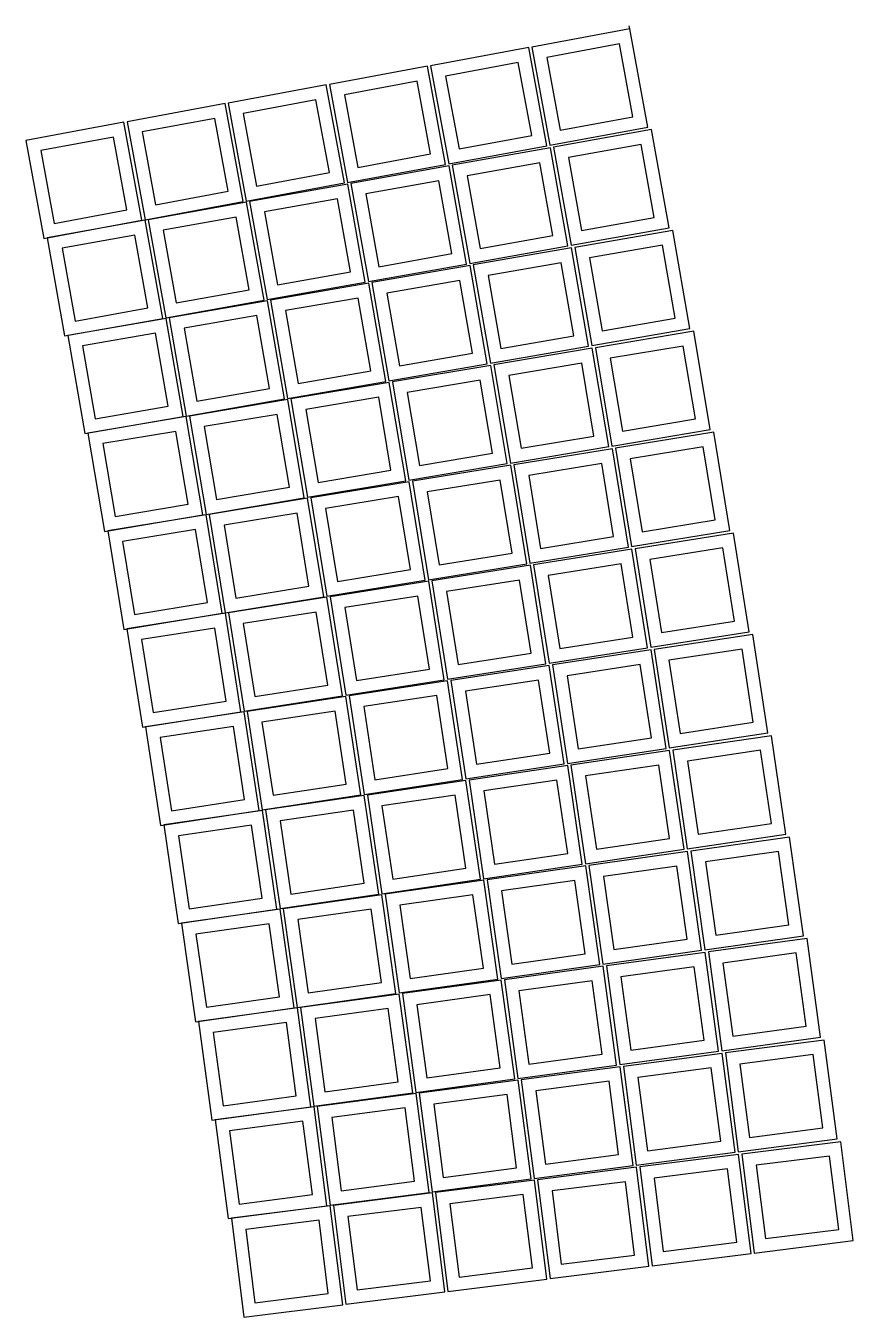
# Model space of a CAD drawing. Header units: inches. Extents: x -1429 to 579, y -302 to 393.
# Drawn here: x -1206.6 to -1078, y -237.7 to -36.9 of the extents above; entities that cross this region are included whole.
import ezdxf

# ---------------------------------------------------------------- set-up
doc = ezdxf.new("R2010")
doc.units = ezdxf.units.IN
doc.header["$MEASUREMENT"] = 0

msp = doc.modelspace()

# ---------------------------------------------------------------- linework, layer by layer
for p, q in [((-1112.73, -37.39), (-1127.97, -40.2)), ((-1112.73, -37.39), (-1112.82, -36.9)), ((-1109.92, -52.64), (-1112.73, -37.39)), ((-1114.33, -39.72), (-1125.64, -41.81)), ((-1112.25, -51.03), (-1114.33, -39.72)), ((-1128.46, -40.29), (-1143.71, -43.1)), ((-1125.65, -55.54), (-1128.46, -40.29)), ((-1127.97, -40.2), (-1125.16, -55.45)), ((-1125.64, -41.81), (-1123.56, -53.12)), ((-1144.2, -43.19), (-1159.44, -46)), ((-1141.39, -58.44), (-1144.2, -43.19)), ((-1143.71, -43.1), (-1140.9, -58.35)), ((-1130.07, -42.62), (-1141.38, -44.71)), ((-1127.98, -53.93), (-1130.07, -42.62)), ((-1159.93, -46.1), (-1175.18, -48.91)), ((-1157.12, -61.34), (-1159.93, -46.1)), ((-1159.44, -46), (-1156.63, -61.25)), ((-1145.8, -45.52), (-1157.11, -47.61)), ((-1143.72, -56.83), (-1145.8, -45.52)), ((-1141.38, -44.71), (-1139.29, -56.02)), ((-1157.11, -47.61), (-1155.03, -58.92)), ((-1175.67, -49), (-1190.91, -51.81)), ((-1172.86, -64.24), (-1175.67, -49)), ((-1175.18, -48.91), (-1172.37, -64.15)), ((-1161.54, -48.42), (-1172.85, -50.51)), ((-1159.45, -59.73), (-1161.54, -48.42)), ((-1191.4, -51.9), (-1206.65, -54.71)), ((-1188.59, -67.14), (-1191.4, -51.9)), ((-1190.91, -51.81), (-1188.1, -67.05)), ((-1177.27, -51.33), (-1188.58, -53.41)), ((-1175.19, -62.63), (-1177.27, -51.33)), ((-1172.85, -50.51), (-1170.76, -61.82)), ((-1123.56, -53.12), (-1112.25, -51.03)), ((-1188.58, -53.41), (-1186.5, -64.72)), ((-1139.29, -56.02), (-1127.98, -53.93)), ((-1125.16, -55.45), (-1109.92, -52.64)), ((-1109.34, -53.04), (-1124.6, -55.77)), ((-1106.61, -68.3), (-1109.34, -53.04)), ((-1206.65, -54.71), (-1203.84, -69.95)), ((-1193.01, -54.23), (-1204.32, -56.31)), ((-1190.92, -65.53), (-1193.01, -54.23)), ((-1140.9, -58.35), (-1125.65, -55.54)), ((-1125.09, -55.86), (-1140.35, -58.59)), ((-1122.36, -71.12), (-1125.09, -55.86)), ((-1124.6, -55.77), (-1121.87, -71.03)), ((-1110.95, -55.36), (-1122.28, -57.39)), ((-1108.93, -66.68), (-1110.95, -55.36)), ((-1204.32, -56.31), (-1202.23, -67.62)), ((-1155.03, -58.92), (-1143.72, -56.83)), ((-1126.7, -58.18), (-1138.02, -60.21)), ((-1124.68, -69.5), (-1126.7, -58.18)), ((-1122.28, -57.39), (-1120.25, -68.71)), ((-1170.76, -61.82), (-1159.45, -59.73)), ((-1156.63, -61.25), (-1141.39, -58.44)), ((-1140.84, -58.68), (-1156.1, -61.41)), ((-1138.11, -73.94), (-1140.84, -58.68)), ((-1140.35, -58.59), (-1137.62, -73.85)), ((-1138.02, -60.21), (-1136, -71.53)), ((-1172.37, -64.15), (-1157.12, -61.34)), ((-1156.59, -61.5), (-1171.85, -64.23)), ((-1153.86, -76.75), (-1156.59, -61.5)), ((-1156.1, -61.41), (-1153.37, -76.67)), ((-1142.45, -61), (-1153.77, -63.03)), ((-1140.43, -72.32), (-1142.45, -61)), ((-1188.1, -67.05), (-1172.86, -64.24)), ((-1186.5, -64.72), (-1175.19, -62.63)), ((-1171.85, -64.23), (-1169.12, -79.48)), ((-1158.2, -63.82), (-1169.52, -65.84)), ((-1156.18, -75.14), (-1158.2, -63.82)), ((-1153.77, -63.03), (-1151.75, -74.35)), ((-1202.23, -67.62), (-1190.92, -65.53)), ((-1172.34, -64.32), (-1187.6, -67.05)), ((-1169.61, -79.57), (-1172.34, -64.32)), ((-1169.52, -65.84), (-1167.5, -77.16)), ((-1203.84, -69.95), (-1188.59, -67.14)), ((-1188.09, -67.13), (-1203.35, -69.86)), ((-1185.36, -82.39), (-1188.09, -67.13)), ((-1187.6, -67.05), (-1184.86, -82.3)), ((-1173.95, -66.64), (-1185.27, -68.66)), ((-1171.93, -77.96), (-1173.95, -66.64)), ((-1120.25, -68.71), (-1108.93, -66.68)), ((-1203.35, -69.86), (-1200.61, -85.12)), ((-1189.7, -69.45), (-1201.02, -71.48)), ((-1187.68, -80.77), (-1189.7, -69.45)), ((-1185.27, -68.66), (-1183.25, -79.98)), ((-1136, -71.53), (-1124.68, -69.5)), ((-1121.87, -71.03), (-1106.61, -68.3)), ((-1106.03, -68.71), (-1121.3, -71.36)), ((-1103.38, -83.98), (-1106.03, -68.71)), ((-1201.02, -71.48), (-1199, -82.8)), ((-1137.62, -73.85), (-1122.36, -71.12)), ((-1121.79, -71.44), (-1137.07, -74.09)), ((-1119.14, -86.71), (-1121.79, -71.44)), ((-1121.3, -71.36), (-1118.65, -86.63)), ((-1107.66, -71.02), (-1118.99, -72.99)), ((-1105.69, -82.35), (-1107.66, -71.02)), ((-1153.37, -76.67), (-1138.11, -73.94)), ((-1137.56, -74.18), (-1152.83, -76.83)), ((-1151.75, -74.35), (-1140.43, -72.32)), ((-1134.91, -89.45), (-1137.56, -74.18)), ((-1137.07, -74.09), (-1134.42, -89.37)), ((-1123.42, -73.76), (-1134.75, -75.72)), ((-1121.46, -85.09), (-1123.42, -73.76)), ((-1118.99, -72.99), (-1117.02, -84.32)), ((-1167.5, -77.16), (-1156.18, -75.14)), ((-1134.75, -75.72), (-1132.79, -87.05)), ((-1183.25, -79.98), (-1171.93, -77.96)), ((-1169.12, -79.48), (-1153.86, -76.75)), ((-1153.32, -76.92), (-1168.59, -79.57)), ((-1150.67, -92.19), (-1153.32, -76.92)), ((-1152.83, -76.83), (-1150.18, -92.1)), ((-1139.19, -76.49), (-1150.52, -78.46)), ((-1137.22, -87.82), (-1139.19, -76.49)), ((-1184.86, -82.3), (-1169.61, -79.57)), ((-1169.09, -79.65), (-1184.36, -82.3)), ((-1166.44, -94.92), (-1169.09, -79.65)), ((-1168.59, -79.57), (-1165.94, -94.84)), ((-1154.95, -79.23), (-1166.28, -81.19)), ((-1152.98, -90.56), (-1154.95, -79.23)), ((-1150.52, -78.46), (-1148.55, -89.79)), ((-1199, -82.8), (-1187.68, -80.77)), ((-1184.36, -82.3), (-1181.71, -97.57)), ((-1170.72, -81.96), (-1182.05, -83.93)), ((-1168.75, -93.29), (-1170.72, -81.96)), ((-1166.28, -81.19), (-1164.32, -92.53)), ((-1200.61, -85.12), (-1185.36, -82.39)), ((-1184.85, -82.39), (-1200.12, -85.04)), ((-1182.2, -97.66), (-1184.85, -82.39)), ((-1182.05, -83.93), (-1180.08, -95.26)), ((-1118.65, -86.63), (-1103.38, -83.98)), ((-1117.02, -84.32), (-1105.69, -82.35)), ((-1200.12, -85.04), (-1197.47, -100.31)), ((-1186.48, -84.7), (-1197.81, -86.67)), ((-1184.51, -96.03), (-1186.48, -84.7)), ((-1132.79, -87.05), (-1121.46, -85.09)), ((-1102.8, -84.39), (-1118.09, -86.96)), ((-1100.23, -99.67), (-1102.8, -84.39)), ((-1197.81, -86.67), (-1195.84, -98)), ((-1148.55, -89.79), (-1137.22, -87.82)), ((-1134.42, -89.37), (-1119.14, -86.71)), ((-1118.58, -87.04), (-1133.87, -89.61)), ((-1116.01, -102.33), (-1118.58, -87.04)), ((-1118.09, -86.96), (-1115.52, -102.24)), ((-1104.44, -86.69), (-1115.78, -88.6)), ((-1102.54, -98.03), (-1104.44, -86.69)), ((-1150.18, -92.1), (-1134.91, -89.45)), ((-1134.36, -89.7), (-1149.64, -92.27)), ((-1131.79, -104.98), (-1134.36, -89.7)), ((-1133.87, -89.61), (-1131.3, -104.9)), ((-1120.22, -89.35), (-1131.56, -91.25)), ((-1118.31, -100.69), (-1120.22, -89.35)), ((-1115.78, -88.6), (-1113.88, -99.94)), ((-1165.94, -94.84), (-1150.67, -92.19)), ((-1150.14, -92.35), (-1165.42, -94.92)), ((-1164.32, -92.53), (-1152.98, -90.56)), ((-1147.57, -107.64), (-1150.14, -92.35)), ((-1149.64, -92.27), (-1147.07, -107.55)), ((-1136, -92), (-1147.34, -93.91)), ((-1134.09, -103.34), (-1136, -92)), ((-1131.56, -91.25), (-1129.65, -102.59)), ((-1180.08, -95.26), (-1168.75, -93.29)), ((-1147.34, -93.91), (-1145.43, -105.25)), ((-1195.84, -98), (-1184.51, -96.03)), ((-1181.71, -97.57), (-1166.44, -94.92)), ((-1165.92, -95), (-1181.2, -97.58)), ((-1163.35, -110.29), (-1165.92, -95)), ((-1165.42, -94.92), (-1162.85, -110.21)), ((-1151.78, -94.65), (-1163.12, -96.56)), ((-1149.87, -106), (-1151.78, -94.65)), ((-1197.47, -100.31), (-1182.2, -97.66)), ((-1181.69, -97.66), (-1196.98, -100.23)), ((-1179.12, -112.94), (-1181.69, -97.66)), ((-1181.2, -97.58), (-1178.63, -112.86)), ((-1167.56, -97.31), (-1178.9, -99.22)), ((-1165.65, -108.65), (-1167.56, -97.31)), ((-1163.12, -96.56), (-1161.21, -107.9)), ((-1113.88, -99.94), (-1102.54, -98.03)), ((-1196.98, -100.23), (-1194.41, -115.52)), ((-1183.34, -99.96), (-1194.68, -101.87)), ((-1181.43, -111.3), (-1183.34, -99.96)), ((-1178.9, -99.22), (-1176.99, -110.56)), ((-1115.52, -102.24), (-1100.23, -99.67)), ((-1099.66, -100.09), (-1114.96, -102.58)), ((-1097.17, -115.38), (-1099.66, -100.09)), ((-1194.68, -101.87), (-1192.77, -113.21)), ((-1131.3, -104.9), (-1116.01, -102.33)), ((-1129.65, -102.59), (-1118.31, -100.69)), ((-1101.31, -102.38), (-1112.66, -104.23)), ((-1099.46, -113.73), (-1101.31, -102.38)), ((-1145.43, -105.25), (-1134.09, -103.34)), ((-1115.45, -102.66), (-1130.75, -105.15)), ((-1112.96, -117.96), (-1115.45, -102.66)), ((-1114.96, -102.58), (-1112.46, -117.88)), ((-1112.66, -104.23), (-1110.81, -115.58)), ((-1161.21, -107.9), (-1149.87, -106)), ((-1147.07, -107.55), (-1131.79, -104.98)), ((-1131.24, -105.23), (-1146.54, -107.72)), ((-1128.75, -120.53), (-1131.24, -105.23)), ((-1130.75, -105.15), (-1128.26, -120.45)), ((-1117.1, -104.95), (-1128.45, -106.8)), ((-1115.25, -116.3), (-1117.1, -104.95)), ((-1162.85, -110.21), (-1147.57, -107.64)), ((-1147.03, -107.8), (-1162.33, -110.29)), ((-1144.54, -123.1), (-1147.03, -107.8)), ((-1146.54, -107.72), (-1144.05, -123.02)), ((-1132.89, -107.53), (-1144.24, -109.37)), ((-1131.05, -118.88), (-1132.89, -107.53)), ((-1128.45, -106.8), (-1126.6, -118.15)), ((-1178.63, -112.86), (-1163.35, -110.29)), ((-1162.83, -110.37), (-1178.12, -112.87)), ((-1176.99, -110.56), (-1165.65, -108.65)), ((-1160.33, -125.67), (-1162.83, -110.37)), ((-1162.33, -110.29), (-1159.84, -125.59)), ((-1148.69, -110.1), (-1160.04, -111.95)), ((-1146.84, -121.45), (-1148.69, -110.1)), ((-1144.24, -109.37), (-1142.4, -120.72)), ((-1192.77, -113.21), (-1181.43, -111.3)), ((-1160.04, -111.95), (-1158.19, -123.3)), ((-1194.41, -115.52), (-1179.12, -112.94)), ((-1178.62, -112.95), (-1193.92, -115.44)), ((-1176.13, -128.24), (-1178.62, -112.95)), ((-1178.12, -112.87), (-1175.63, -128.16)), ((-1164.48, -112.67), (-1175.83, -114.52)), ((-1162.63, -124.02), (-1164.48, -112.67)), ((-1110.81, -115.58), (-1099.46, -113.73)), ((-1193.92, -115.44), (-1191.42, -130.74)), ((-1180.27, -115.24), (-1191.62, -117.09)), ((-1178.42, -126.59), (-1180.27, -115.24)), ((-1175.83, -114.52), (-1173.98, -125.87)), ((-1126.6, -118.15), (-1115.25, -116.3)), ((-1112.46, -117.88), (-1097.17, -115.38)), ((-1096.59, -115.8), (-1111.91, -118.21)), ((-1094.18, -131.11), (-1096.59, -115.8)), ((-1191.62, -117.09), (-1189.77, -128.44)), ((-1128.26, -120.45), (-1112.96, -117.96)), ((-1112.4, -118.29), (-1127.71, -120.7)), ((-1109.99, -133.6), (-1112.4, -118.29)), ((-1111.91, -118.21), (-1109.49, -133.52)), ((-1098.26, -118.09), (-1109.62, -119.88)), ((-1096.47, -129.45), (-1098.26, -118.09)), ((-1142.4, -120.72), (-1131.05, -118.88)), ((-1109.62, -119.88), (-1107.83, -131.24)), ((-1158.19, -123.3), (-1146.84, -121.45)), ((-1144.05, -123.02), (-1128.75, -120.53)), ((-1128.2, -120.78), (-1143.52, -123.19)), ((-1125.79, -136.09), (-1128.2, -120.78)), ((-1127.71, -120.7), (-1125.3, -136.01)), ((-1114.06, -120.58), (-1125.42, -122.37)), ((-1125.42, -122.37), (-1123.63, -133.73)), ((-1112.27, -131.94), (-1114.06, -120.58)), ((-1173.98, -125.87), (-1162.63, -124.02)), ((-1159.84, -125.59), (-1144.54, -123.1)), ((-1144.01, -123.27), (-1159.32, -125.68)), ((-1141.6, -138.58), (-1144.01, -123.27)), ((-1143.52, -123.19), (-1141.1, -138.5)), ((-1129.87, -123.07), (-1141.23, -124.86)), ((-1128.08, -134.43), (-1129.87, -123.07)), ((-1175.63, -128.16), (-1160.33, -125.67)), ((-1159.82, -125.76), (-1175.13, -128.17)), ((-1157.4, -141.07), (-1159.82, -125.76)), ((-1159.32, -125.68), (-1156.91, -140.99)), ((-1145.67, -125.56), (-1157.03, -127.35)), ((-1143.88, -136.92), (-1145.67, -125.56)), ((-1141.23, -124.86), (-1139.44, -136.22)), ((-1191.42, -130.74), (-1176.13, -128.24)), ((-1175.62, -128.25), (-1190.93, -130.66)), ((-1189.77, -128.44), (-1178.42, -126.59)), ((-1173.21, -143.56), (-1175.62, -128.25)), ((-1175.13, -128.17), (-1172.71, -143.48)), ((-1161.48, -128.05), (-1172.84, -129.84)), ((-1159.69, -139.41), (-1161.48, -128.05)), ((-1157.03, -127.35), (-1155.24, -138.71)), ((-1172.84, -129.84), (-1171.05, -141.2)), ((-1107.83, -131.24), (-1096.47, -129.45)), ((-1190.93, -130.66), (-1188.52, -145.97)), ((-1177.28, -130.54), (-1188.64, -132.33)), ((-1188.64, -132.33), (-1186.86, -143.69)), ((-1175.5, -141.9), (-1177.28, -130.54)), ((-1123.63, -133.73), (-1112.27, -131.94)), ((-1109.49, -133.52), (-1094.18, -131.11)), ((-1093.61, -131.53), (-1108.94, -133.86)), ((-1091.28, -146.85), (-1093.61, -131.53)), ((-1139.44, -136.22), (-1128.08, -134.43)), ((-1125.3, -136.01), (-1109.99, -133.6)), ((-1109.43, -133.94), (-1124.75, -136.27)), ((-1107.1, -149.26), (-1109.43, -133.94)), ((-1108.94, -133.86), (-1106.6, -149.19)), ((-1095.29, -133.81), (-1106.66, -135.54)), ((-1093.56, -145.18), (-1095.29, -133.81)), ((-1141.1, -138.5), (-1125.79, -136.09)), ((-1125.25, -136.35), (-1140.57, -138.68)), ((-1122.92, -151.67), (-1125.25, -136.35)), ((-1124.75, -136.27), (-1122.42, -151.59)), ((-1111.11, -136.22), (-1122.48, -137.95)), ((-1109.38, -147.59), (-1111.11, -136.22)), ((-1106.66, -135.54), (-1104.93, -146.91)), ((-1155.24, -138.71), (-1143.88, -136.92)), ((-1122.48, -137.95), (-1120.75, -149.32)), ((-1171.05, -141.2), (-1159.69, -139.41)), ((-1156.91, -140.99), (-1141.6, -138.58)), ((-1141.07, -138.75), (-1156.39, -141.09)), ((-1138.73, -154.08), (-1141.07, -138.75)), ((-1140.57, -138.68), (-1138.24, -154)), ((-1126.93, -138.62), (-1138.29, -140.35)), ((-1138.29, -140.35), (-1136.56, -151.72)), ((-1125.19, -149.99), (-1126.93, -138.62)), ((-1186.86, -143.69), (-1175.5, -141.9)), ((-1172.71, -143.48), (-1157.4, -141.07)), ((-1156.88, -141.16), (-1172.21, -143.49)), ((-1154.55, -156.48), (-1156.88, -141.16)), ((-1156.39, -141.09), (-1154.06, -156.41)), ((-1142.74, -141.03), (-1154.11, -142.76)), ((-1141.01, -152.4), (-1142.74, -141.03)), ((-1188.52, -145.97), (-1173.21, -143.56)), ((-1172.7, -143.57), (-1188.03, -145.9)), ((-1170.37, -158.89), (-1172.7, -143.57)), ((-1172.21, -143.49), (-1169.88, -158.82)), ((-1158.56, -143.44), (-1169.93, -145.17)), ((-1156.83, -154.81), (-1158.56, -143.44)), ((-1154.11, -142.76), (-1152.38, -154.13)), ((-1188.03, -145.9), (-1185.69, -161.22)), ((-1174.38, -145.85), (-1185.75, -147.58)), ((-1172.65, -157.22), (-1174.38, -145.85)), ((-1169.93, -145.17), (-1168.2, -156.54)), ((-1104.93, -146.91), (-1093.56, -145.18)), ((-1185.75, -147.58), (-1184.02, -158.95)), ((-1120.75, -149.32), (-1109.38, -147.59)), ((-1106.6, -149.19), (-1091.28, -146.85)), ((-1090.71, -147.28), (-1106.05, -149.53)), ((-1088.46, -162.61), (-1090.71, -147.28)), ((-1136.56, -151.72), (-1125.19, -149.99)), ((-1122.42, -151.59), (-1107.1, -149.26)), ((-1106.55, -149.6), (-1121.88, -151.85)), ((-1104.29, -164.94), (-1106.55, -149.6)), ((-1106.05, -149.53), (-1103.8, -164.86)), ((-1092.4, -149.55), (-1103.78, -151.22)), ((-1090.73, -160.92), (-1092.4, -149.55)), ((-1152.38, -154.13), (-1141.01, -152.4)), ((-1138.24, -154), (-1122.92, -151.67)), ((-1122.38, -151.93), (-1137.71, -154.18)), ((-1120.12, -167.26), (-1122.38, -151.93)), ((-1121.88, -151.85), (-1119.63, -167.19)), ((-1108.23, -151.87), (-1119.61, -153.54)), ((-1106.56, -163.25), (-1108.23, -151.87)), ((-1103.78, -151.22), (-1102.11, -162.6)), ((-1154.06, -156.41), (-1138.73, -154.08)), ((-1138.21, -154.25), (-1153.54, -156.5)), ((-1135.95, -169.59), (-1138.21, -154.25)), ((-1137.71, -154.18), (-1135.46, -169.51)), ((-1124.06, -154.2), (-1135.44, -155.87)), ((-1122.39, -165.57), (-1124.06, -154.2)), ((-1119.61, -153.54), (-1117.94, -164.92)), ((-1169.88, -158.82), (-1154.55, -156.48)), ((-1154.04, -156.58), (-1169.37, -158.83)), ((-1168.2, -156.54), (-1156.83, -154.81)), ((-1151.78, -171.91), (-1154.04, -156.58)), ((-1153.54, -156.5), (-1151.29, -171.84)), ((-1139.89, -156.52), (-1151.27, -158.19)), ((-1138.22, -167.9), (-1139.89, -156.52)), ((-1135.44, -155.87), (-1133.77, -167.25)), ((-1184.02, -158.95), (-1172.65, -157.22)), ((-1151.27, -158.19), (-1149.6, -169.57)), ((-1185.69, -161.22), (-1170.37, -158.89)), ((-1169.87, -158.9), (-1185.2, -161.15)), ((-1167.61, -174.24), (-1169.87, -158.9)), ((-1169.37, -158.83), (-1167.12, -174.16)), ((-1155.72, -158.85), (-1167.1, -160.52)), ((-1167.1, -160.52), (-1165.43, -171.9)), ((-1154.05, -170.22), (-1155.72, -158.85)), ((-1185.2, -161.15), (-1182.95, -176.49)), ((-1171.55, -161.17), (-1182.93, -162.84)), ((-1169.88, -172.55), (-1171.55, -161.17)), ((-1103.8, -164.86), (-1088.46, -162.61)), ((-1102.11, -162.6), (-1090.73, -160.92)), ((-1182.93, -162.84), (-1181.26, -174.22)), ((-1117.94, -164.92), (-1106.56, -163.25)), ((-1087.9, -163.04), (-1103.24, -165.21)), ((-1085.73, -178.38), (-1087.9, -163.04)), ((-1133.77, -167.25), (-1122.39, -165.57)), ((-1119.63, -167.19), (-1104.29, -164.94)), ((-1103.74, -165.28), (-1119.09, -167.45)), ((-1101.57, -180.63), (-1103.74, -165.28)), ((-1103.24, -165.21), (-1101.07, -180.56)), ((-1089.6, -165.3), (-1100.98, -166.91)), ((-1087.99, -176.68), (-1089.6, -165.3)), ((-1149.6, -169.57), (-1138.22, -167.9)), ((-1135.46, -169.51), (-1120.12, -167.26)), ((-1119.58, -167.52), (-1134.93, -169.69)), ((-1117.41, -182.87), (-1119.58, -167.52)), ((-1119.09, -167.45), (-1116.91, -182.8)), ((-1105.44, -167.54), (-1116.83, -169.15)), ((-1103.83, -178.93), (-1105.44, -167.54)), ((-1100.98, -166.91), (-1099.37, -178.3)), ((-1165.43, -171.9), (-1154.05, -170.22)), ((-1151.29, -171.84), (-1135.95, -169.59)), ((-1135.42, -169.76), (-1150.77, -171.94)), ((-1133.25, -185.11), (-1135.42, -169.76)), ((-1134.93, -169.69), (-1132.76, -185.04)), ((-1121.28, -169.78), (-1132.67, -171.39)), ((-1119.67, -181.17), (-1121.28, -169.78)), ((-1116.83, -169.15), (-1115.21, -180.54)), ((-1181.26, -174.22), (-1169.88, -172.55)), ((-1167.12, -174.16), (-1151.78, -171.91)), ((-1151.27, -172.01), (-1166.61, -174.18)), ((-1149.09, -187.35), (-1151.27, -172.01)), ((-1150.77, -171.94), (-1148.6, -187.28)), ((-1137.12, -172.03), (-1148.51, -173.64)), ((-1135.51, -183.41), (-1137.12, -172.03)), ((-1132.67, -171.39), (-1131.06, -182.78)), ((-1182.95, -176.49), (-1167.61, -174.24)), ((-1167.11, -174.25), (-1182.45, -176.42)), ((-1164.94, -189.6), (-1167.11, -174.25)), ((-1166.61, -174.18), (-1164.44, -189.53)), ((-1152.97, -174.27), (-1164.35, -175.88)), ((-1151.35, -185.65), (-1152.97, -174.27)), ((-1148.51, -173.64), (-1146.9, -185.02)), ((-1182.45, -176.42), (-1180.28, -191.77)), ((-1168.81, -176.51), (-1180.19, -178.12)), ((-1167.2, -187.9), (-1168.81, -176.51)), ((-1164.35, -175.88), (-1162.74, -187.27)), ((-1099.37, -178.3), (-1087.99, -176.68)), ((-1180.19, -178.12), (-1178.58, -189.51)), ((-1101.07, -180.56), (-1085.73, -178.38)), ((-1116.91, -182.8), (-1101.57, -180.63)), ((-1115.21, -180.54), (-1103.83, -178.93)), ((-1085.16, -178.81), (-1100.52, -180.9)), ((-1083.07, -194.17), (-1085.16, -178.81)), ((-1131.06, -182.78), (-1119.67, -181.17)), ((-1101.02, -180.97), (-1116.37, -183.06)), ((-1098.92, -196.33), (-1101.02, -180.97)), ((-1100.52, -180.9), (-1098.43, -196.26)), ((-1086.87, -181.06), (-1098.27, -182.62)), ((-1098.27, -182.62), (-1096.72, -194.01)), ((-1085.32, -192.46), (-1086.87, -181.06)), ((-1146.9, -185.02), (-1135.51, -183.41)), ((-1132.76, -185.04), (-1117.41, -182.87)), ((-1116.87, -183.13), (-1132.23, -185.22)), ((-1114.78, -198.49), (-1116.87, -183.13)), ((-1116.37, -183.06), (-1114.28, -198.42)), ((-1102.73, -183.22), (-1114.12, -184.78)), ((-1101.18, -194.62), (-1102.73, -183.22)), ((-1162.74, -187.27), (-1151.35, -185.65)), ((-1148.6, -187.28), (-1133.25, -185.11)), ((-1132.72, -185.29), (-1148.08, -187.38)), ((-1130.63, -200.65), (-1132.72, -185.29)), ((-1132.23, -185.22), (-1130.13, -200.58)), ((-1118.58, -185.38), (-1129.98, -186.94)), ((-1117.03, -196.78), (-1118.58, -185.38)), ((-1114.12, -184.78), (-1112.57, -196.17)), ((-1178.58, -189.51), (-1167.2, -187.9)), ((-1164.44, -189.53), (-1149.09, -187.35)), ((-1148.58, -187.45), (-1163.93, -189.54)), ((-1146.48, -202.81), (-1148.58, -187.45)), ((-1148.08, -187.38), (-1145.99, -202.74)), ((-1134.43, -187.54), (-1145.83, -189.1)), ((-1132.88, -198.94), (-1134.43, -187.54)), ((-1129.98, -186.94), (-1128.42, -198.33)), ((-1180.28, -191.77), (-1164.94, -189.6)), ((-1164.43, -189.61), (-1179.79, -191.7)), ((-1162.34, -204.97), (-1164.43, -189.61)), ((-1163.93, -189.54), (-1161.84, -204.9)), ((-1150.29, -189.7), (-1161.68, -191.26)), ((-1148.74, -201.1), (-1150.29, -189.7)), ((-1145.83, -189.1), (-1144.28, -200.49)), ((-1179.79, -191.7), (-1177.7, -207.06)), ((-1166.14, -191.86), (-1177.54, -193.42)), ((-1164.59, -203.26), (-1166.14, -191.86)), ((-1161.68, -191.26), (-1160.13, -202.65)), ((-1096.72, -194.01), (-1085.32, -192.46)), ((-1177.54, -193.42), (-1175.98, -204.81)), ((-1112.57, -196.17), (-1101.18, -194.62)), ((-1098.43, -196.26), (-1083.07, -194.17)), ((-1082.51, -194.6), (-1097.88, -196.61)), ((-1080.5, -209.97), (-1082.51, -194.6)), ((-1114.28, -198.42), (-1098.92, -196.33)), ((-1098.37, -196.68), (-1113.74, -198.69)), ((-1096.36, -212.05), (-1098.37, -196.68)), ((-1097.88, -196.61), (-1095.87, -211.98)), ((-1130.13, -200.58), (-1114.78, -198.49)), ((-1114.24, -198.76), (-1129.61, -200.77)), ((-1128.42, -198.33), (-1117.03, -196.78)), ((-1112.23, -214.12), (-1114.24, -198.76)), ((-1113.74, -198.69), (-1111.73, -214.06)), ((-1084.23, -196.84), (-1095.64, -198.34)), ((-1095.64, -198.34), (-1094.14, -209.74)), ((-1082.74, -208.25), (-1084.23, -196.84)), ((-1145.99, -202.74), (-1130.63, -200.65)), ((-1144.28, -200.49), (-1132.88, -198.94)), ((-1129.61, -200.77), (-1127.59, -216.14)), ((-1100.1, -198.92), (-1111.5, -200.41)), ((-1111.5, -200.41), (-1110.01, -211.82)), ((-1098.6, -210.32), (-1100.1, -198.92)), ((-1160.13, -202.65), (-1148.74, -201.1)), ((-1130.1, -200.83), (-1145.47, -202.85)), ((-1128.09, -216.2), (-1130.1, -200.83)), ((-1115.96, -201), (-1127.36, -202.49)), ((-1127.36, -202.49), (-1125.87, -213.89)), ((-1114.47, -212.4), (-1115.96, -201)), ((-1175.98, -204.81), (-1164.59, -203.26)), ((-1161.84, -204.9), (-1146.48, -202.81)), ((-1145.97, -202.91), (-1161.34, -204.92)), ((-1143.95, -218.28), (-1145.97, -202.91)), ((-1145.47, -202.85), (-1143.46, -218.21)), ((-1131.83, -203.08), (-1143.23, -204.57)), ((-1143.23, -204.57), (-1141.74, -215.97)), ((-1130.33, -214.48), (-1131.83, -203.08)), ((-1177.7, -207.06), (-1162.34, -204.97)), ((-1161.83, -204.99), (-1177.2, -207)), ((-1159.82, -220.36), (-1161.83, -204.99)), ((-1161.34, -204.92), (-1159.32, -220.29)), ((-1147.69, -205.15), (-1159.09, -206.65)), ((-1159.09, -206.65), (-1157.6, -218.05)), ((-1146.2, -216.56), (-1147.69, -205.15)), ((-1177.2, -207), (-1175.19, -222.37)), ((-1163.56, -207.23), (-1174.96, -208.72)), ((-1174.96, -208.72), (-1173.46, -220.13)), ((-1162.06, -218.63), (-1163.56, -207.23)), ((-1094.14, -209.74), (-1082.74, -208.25)), ((-1110.01, -211.82), (-1098.6, -210.32)), ((-1095.87, -211.98), (-1080.5, -209.97)), ((-1079.94, -210.4), (-1095.32, -212.34)), ((-1078.01, -225.78), (-1079.94, -210.4)), ((-1125.87, -213.89), (-1114.47, -212.4)), ((-1111.73, -214.06), (-1096.36, -212.05)), ((-1095.81, -212.4), (-1111.19, -214.33)), ((-1093.88, -227.78), (-1095.81, -212.4)), ((-1095.32, -212.34), (-1093.38, -227.72)), ((-1081.67, -212.64), (-1093.08, -214.07)), ((-1080.24, -224.05), (-1081.67, -212.64)), ((-1141.74, -215.97), (-1130.33, -214.48)), ((-1127.59, -216.14), (-1112.23, -214.12)), ((-1111.69, -214.39), (-1127.07, -216.33)), ((-1109.76, -229.77), (-1111.69, -214.39)), ((-1111.19, -214.33), (-1109.26, -229.71)), ((-1097.55, -214.63), (-1108.96, -216.07)), ((-1096.11, -226.04), (-1097.55, -214.63)), ((-1093.08, -214.07), (-1091.65, -225.48)), ((-1157.6, -218.05), (-1146.2, -216.56)), ((-1143.46, -218.21), (-1128.09, -216.2)), ((-1127.56, -216.39), (-1142.94, -218.32)), ((-1125.63, -231.77), (-1127.56, -216.39)), ((-1127.07, -216.33), (-1125.14, -231.7)), ((-1113.42, -216.63), (-1124.83, -218.06)), ((-1111.99, -228.04), (-1113.42, -216.63)), ((-1108.96, -216.07), (-1107.53, -227.48)), ((-1173.46, -220.13), (-1162.06, -218.63)), ((-1159.32, -220.29), (-1143.95, -218.28)), ((-1143.44, -218.38), (-1158.82, -220.32)), ((-1141.51, -233.76), (-1143.44, -218.38)), ((-1142.94, -218.32), (-1141.01, -233.7)), ((-1129.3, -218.62), (-1140.71, -220.06)), ((-1127.87, -230.03), (-1129.3, -218.62)), ((-1124.83, -218.06), (-1123.4, -229.47)), ((-1175.19, -222.37), (-1159.82, -220.36)), ((-1159.31, -220.38), (-1174.69, -222.31)), ((-1157.38, -235.76), (-1159.31, -220.38)), ((-1158.82, -220.32), (-1156.89, -235.69)), ((-1145.17, -220.62), (-1156.58, -222.05)), ((-1143.74, -232.03), (-1145.17, -220.62)), ((-1140.71, -220.06), (-1139.28, -231.47)), ((-1174.69, -222.31), (-1172.76, -237.69)), ((-1161.05, -222.61), (-1172.46, -224.04)), ((-1159.62, -234.02), (-1161.05, -222.61)), ((-1156.58, -222.05), (-1155.15, -233.46)), ((-1172.46, -224.04), (-1171.03, -235.46)), ((-1091.65, -225.48), (-1080.24, -224.05)), ((-1107.53, -227.48), (-1096.11, -226.04)), ((-1093.38, -227.72), (-1078.01, -225.78)), ((-1123.4, -229.47), (-1111.99, -228.04)), ((-1109.26, -229.71), (-1093.88, -227.78)), ((-1139.28, -231.47), (-1127.87, -230.03)), ((-1125.14, -231.7), (-1109.76, -229.77)), ((-1155.15, -233.46), (-1143.74, -232.03)), ((-1141.01, -233.7), (-1125.63, -231.77)), ((-1171.03, -235.46), (-1159.62, -234.02)), ((-1156.89, -235.69), (-1141.51, -233.76)), ((-1172.76, -237.69), (-1157.38, -235.76))]:
    msp.add_line(p, q)

doc.saveas('drawing.dxf')
